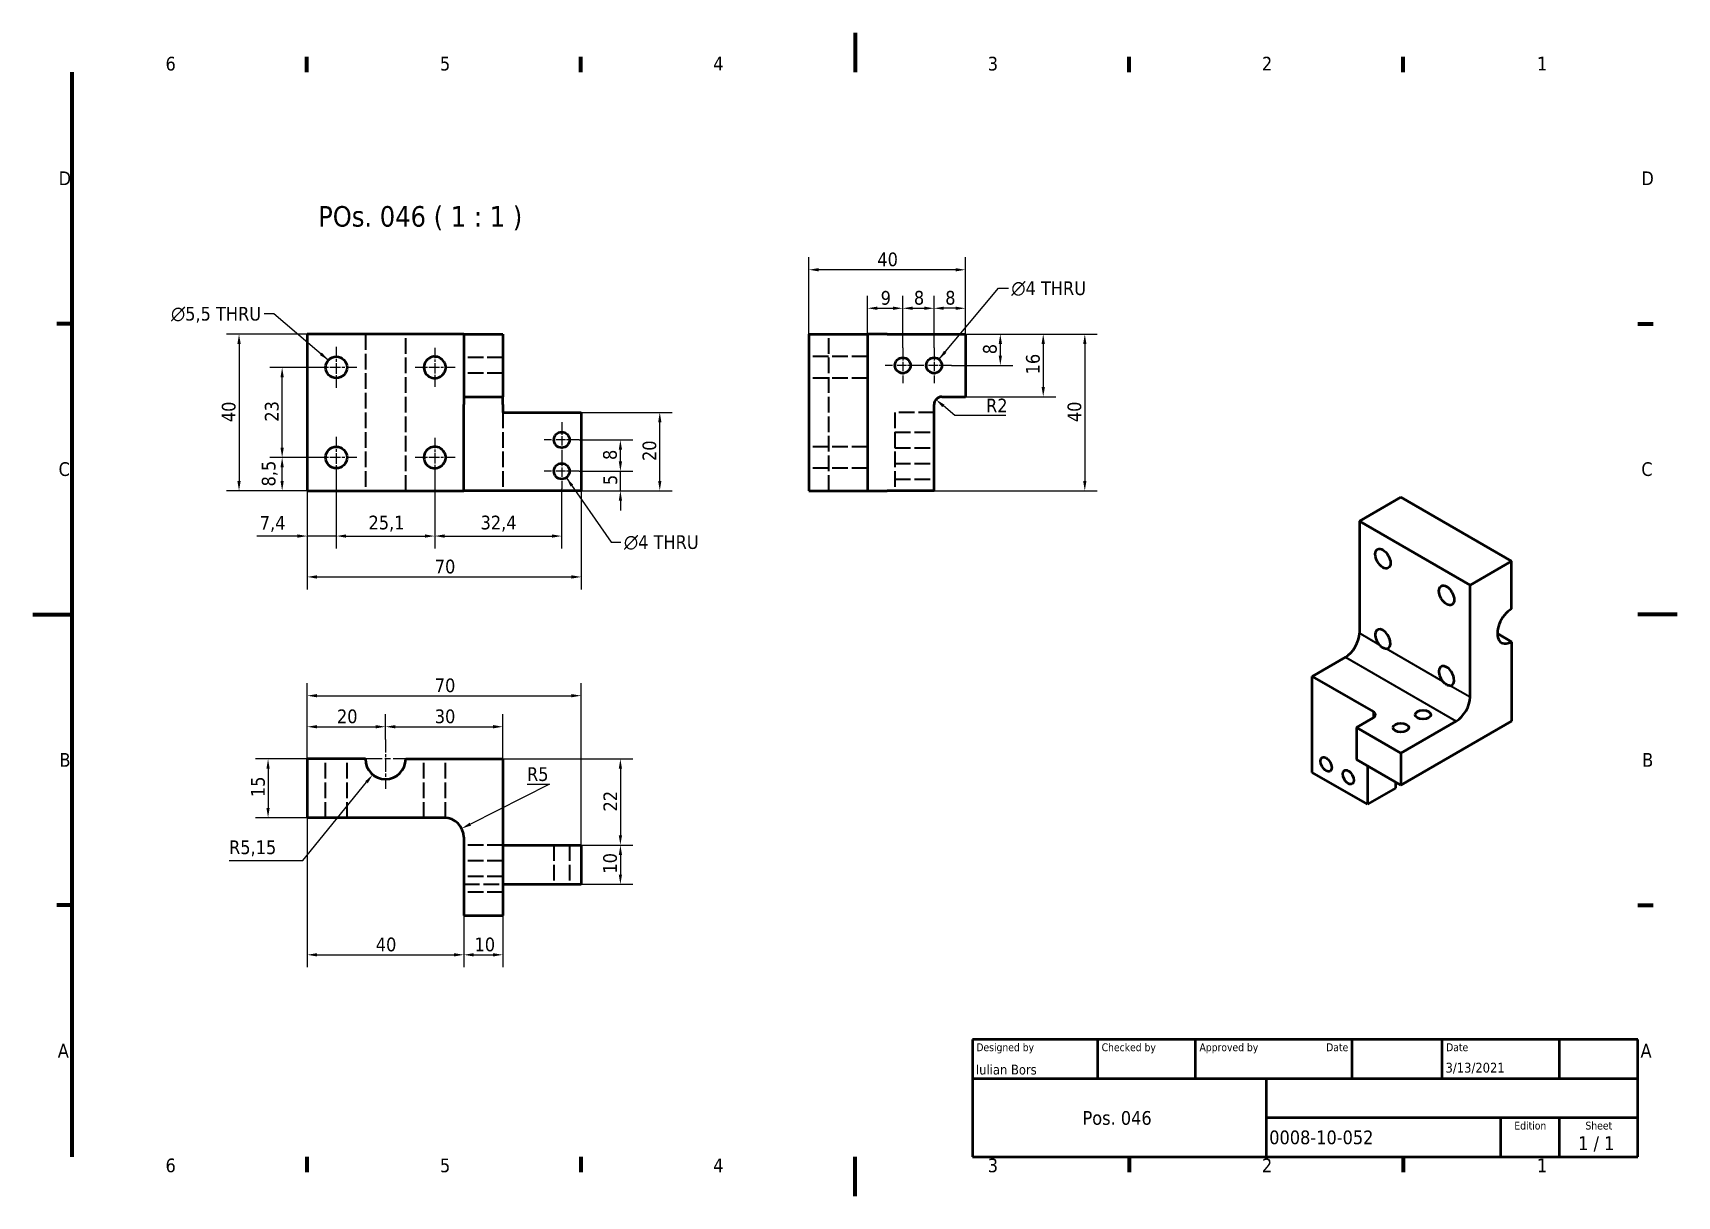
# Model space of a CAD drawing. Header units: millimetres. Extents: x 0 to 420, y 0 to 297.
import ezdxf
from ezdxf.enums import TextEntityAlignment as Align

# ---------------------------------------------------------------- set-up
doc = ezdxf.new("R2010")
doc.units = ezdxf.units.MM
doc.linetypes.add('CHAIN', pattern=[0.3543, 0.2362, -0.0295, 0.0591, -0.0295])
doc.linetypes.add('DASHED', pattern=[0.2068, 0.1655, -0.0413])
for name, color, linetype, lineweight in [('Border (ISO)', 7, 'Continuous', 70), ('Center Mark (ISO)', 7, 'Continuous', 25), ('Dimension (ISO)', 7, 'Continuous', 25), ('Hidden (ISO)', 7, 'DASHED', 35), ('Symbol (ISO)', 7, 'Continuous', 25), ('Title (ISO)', 7, 'Continuous', 50), ('Visible (ISO)', 7, 'Continuous', 50), ('Visible Narrow (ISO)', 7, 'Continuous', 35)]:
    doc.layers.add(name, color=color, linetype=linetype, lineweight=lineweight)
doc.styles.add('Note Text (ISO)', font='tahoma.ttf')
doc.styles.add('Text Style39', font='tahoma.ttf')
doc.styles.add('Text Style41', font='tahoma.ttf')
doc.styles.add('Text Style45', font='tahoma.ttf')
doc.dimstyles.new('Default - Method 1b (ISO)', dxfattribs={"dimtxt": 3.5, "dimasz": 2.5, "dimexe": 3.175, "dimexo": 0, "dimgap": 0.762, "dimtad": 1, "dimtoh": 1, "dimrnd": 1e-08, "dimtxsty": 'Note Text (ISO)', "dimcen": 0.09, "dimdle": 10, "dimclrd": 256, "dimclre": 256, "dimclrt": 256, "dimazin": 2, "dimtfac": 1, "dimtmove": 0, "dimatfit": 3, "dimfxl": 0, "dimtolj": 1, "dimlwd": -1, "dimlwe": -1, "dimarcsym": 0})
doc.dimstyles.new('Default - Method 1b (ISO)$7', dxfattribs={"dimtxt": 3.5, "dimasz": 2.5, "dimexe": 3.175, "dimexo": 0, "dimgap": 0.762, "dimtad": 1, "dimtoh": 1, "dimrnd": 1e-08, "dimtxsty": 'Note Text (ISO)', "dimcen": 0.09, "dimdle": 10, "dimclrd": 256, "dimclre": 256, "dimclrt": 256, "dimazin": 2, "dimtfac": 1, "dimtmove": 0, "dimatfit": 3, "dimfxl": 0, "dimtolj": 1, "dimlwd": -1, "dimlwe": -1, "dimarcsym": 0})

# ---------------------------------------------------------------- blocks, each defined once
blk = doc.blocks.new('Borders Default Border')
at = {"layer": 'Border (ISO)'}
for p, q in [((70, 287), (70, 290.9)), ((140, 287), (140, 290.9)), ((280, 287), (280, 290.9)), ((350, 287), (350, 290.9)), ((10, 222.75), (6.1, 222.75)), ((410, 222.75), (413.9, 222.75)), ((10, 74.25), (6.1, 74.25)), ((410, 74.25), (413.9, 74.25)), ((70, 10), (70, 6.1)), ((140, 10), (140, 6.1)), ((280, 10), (280, 6.1)), ((350, 10), (350, 6.1))]:
    blk.add_line(p, q, dxfattribs=at)
at = {"layer": 'Border (ISO)', "flags": 128}
for points in [[(210, 297), (210, 287)], [(10, 10), (10, 287)], [(0, 148.5), (10, 148.5)], [(420, 148.5), (410, 148.5)], [(210, 0), (210, 10)]]:
    blk.add_lwpolyline(points, dxfattribs=at)
at = {"layer": 'Border (ISO)', "char_height": 3.5, "attachment_point": 7, "style": 'Note Text (ISO)'}
for s, insert in [('6', (33.88, 287.33)), ('5', (103.98, 287.33)), ('4', (173.78, 287.4)), ('3', (243.91, 287.33)), ('2', (313.94, 287.4)), ('1', (384.21, 287.4)), ('D', (6.57, 258.13)), ('D', (410.87, 258.13)), ('C', (6.56, 183.81)), ('C', (410.86, 183.81)), ('B', (6.78, 109.63)), ('B', (411.08, 109.63)), ('A', (6.36, 35.38)), ('A', (410.66, 35.38)), ('6', (33.88, 6.03)), ('5', (103.98, 6.03)), ('4', (173.78, 6.1)), ('3', (243.91, 6.03)), ('2', (313.94, 6.1)), ('1', (384.21, 6.1))]:
    blk.add_mtext(s, dxfattribs=dict(at, insert=insert))
blk = doc.blocks.new('*D5')
at = {"layer": 'Defpoints', "color": 0}
for p in [(63.67, 188.59), (72.25, 188.59), (70.07, 180.09)]:
    blk.add_point(p, dxfattribs=at)
at = {"layer": 'Dimension (ISO)'}
for p, q in [((72.25, 188.59), (60.49, 188.59)), ((63.67, 182.59), (63.67, 186.09)), ((70.07, 180.09), (60.49, 180.09))]:
    blk.add_line(p, q, dxfattribs=at)
for points in [[(63.25, 186.09), (64.08, 186.09), (63.67, 188.59)], [(63.25, 182.59), (64.08, 182.59), (63.67, 180.09)]]:
    blk.add_solid(points, dxfattribs=at)
at = {"layer": 'Dimension (ISO)', "insert": (58.46, 181.2), "char_height": 3.5, "attachment_point": 1, "rotation": 90, "style": 'Note Text (ISO)'}
blk.add_mtext('\\A1;8,5', dxfattribs=at)
blk = doc.blocks.new('*D6')
at = {"layer": 'Defpoints', "color": 0}
for p in [(63.67, 211.59), (72.25, 211.59), (72.25, 188.59)]:
    blk.add_point(p, dxfattribs=at)
at = {"layer": 'Dimension (ISO)'}
for p, q in [((72.25, 211.59), (60.49, 211.59)), ((63.67, 191.09), (63.67, 209.09)), ((72.25, 188.59), (60.49, 188.59))]:
    blk.add_line(p, q, dxfattribs=at)
for points in [[(63.25, 209.09), (64.08, 209.09), (63.67, 211.59)], [(63.25, 191.09), (64.08, 191.09), (63.67, 188.59)]]:
    blk.add_solid(points, dxfattribs=at)
at = {"layer": 'Dimension (ISO)', "insert": (59.26, 197.73), "char_height": 3.5, "attachment_point": 1, "rotation": 90, "style": 'Note Text (ISO)'}
blk.add_mtext('\\A1;23', dxfattribs=at)
blk = doc.blocks.new('*D7')
at = {"layer": 'Defpoints', "color": 0}
for p in [(70.07, 220.09), (52.66, 180.09), (70.07, 180.09)]:
    blk.add_point(p, dxfattribs=at)
at = {"layer": 'Dimension (ISO)'}
for p, q in [((70.07, 220.09), (49.48, 220.09)), ((52.66, 217.59), (52.66, 182.59)), ((70.07, 180.09), (49.48, 180.09))]:
    blk.add_line(p, q, dxfattribs=at)
for points in [[(52.24, 217.59), (53.08, 217.59), (52.66, 220.09)], [(52.24, 182.59), (53.08, 182.59), (52.66, 180.09)]]:
    blk.add_solid(points, dxfattribs=at)
at = {"layer": 'Dimension (ISO)', "insert": (48.25, 197.61), "char_height": 3.5, "attachment_point": 1, "rotation": 90, "style": 'Note Text (ISO)'}
blk.add_mtext('\\A1;40', dxfattribs=at)
blk = doc.blocks.new('*D8')
at = {"layer": 'Defpoints', "color": 0}
for p in [(77.5, 183.34), (70.07, 180.09), (77.5, 168.53)]:
    blk.add_point(p, dxfattribs=at)
at = {"layer": 'Dimension (ISO)'}
for p, q in [((77.5, 183.34), (77.5, 165.35)), ((70.07, 180.09), (70.07, 165.35)), ((67.57, 168.53), (57.19, 168.53)), ((77.5, 168.53), (70.07, 168.53)), ((80, 168.53), (82.5, 168.53))]:
    blk.add_line(p, q, dxfattribs=at)
for points in [[(67.57, 168.95), (67.57, 168.11), (70.07, 168.53)], [(80, 168.95), (80, 168.11), (77.5, 168.53)]]:
    blk.add_solid(points, dxfattribs=at)
at = {"layer": 'Dimension (ISO)', "insert": (57.95, 173.66), "char_height": 3.5, "attachment_point": 1, "style": 'Note Text (ISO)'}
blk.add_mtext('\\A1;7,4', dxfattribs=at)
blk = doc.blocks.new('*D9')
at = {"layer": 'Defpoints', "color": 0}
for p in [(77.5, 183.34), (102.65, 183.59), (102.65, 168.53)]:
    blk.add_point(p, dxfattribs=at)
at = {"layer": 'Dimension (ISO)'}
for p, q in [((77.5, 183.34), (77.5, 165.35)), ((102.65, 183.59), (102.65, 165.35)), ((80, 168.53), (100.15, 168.53))]:
    blk.add_line(p, q, dxfattribs=at)
for points in [[(80, 168.95), (80, 168.11), (77.5, 168.53)], [(100.15, 168.95), (100.15, 168.11), (102.65, 168.53)]]:
    blk.add_solid(points, dxfattribs=at)
at = {"layer": 'Dimension (ISO)', "insert": (85.73, 173.73), "char_height": 3.5, "attachment_point": 1, "style": 'Note Text (ISO)'}
blk.add_mtext('\\A1;25,1', dxfattribs=at)
blk = doc.blocks.new('*D10')
at = {"layer": 'Defpoints', "color": 0}
for p in [(102.65, 183.59), (135.07, 180.59), (135.07, 168.53)]:
    blk.add_point(p, dxfattribs=at)
at = {"layer": 'Dimension (ISO)'}
for p, q in [((102.65, 183.59), (102.65, 165.35)), ((135.07, 180.59), (135.07, 165.35)), ((105.15, 168.53), (132.57, 168.53))]:
    blk.add_line(p, q, dxfattribs=at)
for points in [[(105.15, 168.95), (105.15, 168.11), (102.65, 168.53)], [(132.57, 168.95), (132.57, 168.11), (135.07, 168.53)]]:
    blk.add_solid(points, dxfattribs=at)
at = {"layer": 'Dimension (ISO)', "insert": (114.36, 173.73), "char_height": 3.5, "attachment_point": 1, "style": 'Note Text (ISO)'}
blk.add_mtext('\\A1;32,4', dxfattribs=at)
blk = doc.blocks.new('*D11')
at = {"layer": 'Defpoints', "color": 0}
for p in [(70.07, 180.09), (140.07, 180.09), (140.07, 158.09)]:
    blk.add_point(p, dxfattribs=at)
at = {"layer": 'Dimension (ISO)'}
for p, q in [((70.07, 180.09), (70.07, 154.92)), ((140.07, 180.09), (140.07, 154.92)), ((72.57, 158.09), (137.57, 158.09))]:
    blk.add_line(p, q, dxfattribs=at)
for points in [[(72.57, 158.51), (72.57, 157.67), (70.07, 158.09)], [(137.57, 158.51), (137.57, 157.67), (140.07, 158.09)]]:
    blk.add_solid(points, dxfattribs=at)
at = {"layer": 'Dimension (ISO)', "insert": (102.66, 162.5), "char_height": 3.5, "attachment_point": 1, "style": 'Note Text (ISO)'}
blk.add_mtext('\\A1;70', dxfattribs=at)
blk = doc.blocks.new('*D12')
at = {"layer": 'Defpoints', "color": 0}
for p in [(139.57, 185.09), (150.07, 185.09), (140.07, 180.09)]:
    blk.add_point(p, dxfattribs=at)
at = {"layer": 'Dimension (ISO)'}
for p, q in [((150.07, 187.59), (150.07, 190.09)), ((139.57, 185.09), (153.25, 185.09)), ((150.07, 180.09), (150.07, 185.09)), ((140.07, 180.09), (153.25, 180.09)), ((150.07, 177.59), (150.07, 175.09))]:
    blk.add_line(p, q, dxfattribs=at)
for points in [[(149.66, 187.59), (150.49, 187.59), (150.07, 185.09)], [(149.66, 177.59), (150.49, 177.59), (150.07, 180.09)]]:
    blk.add_solid(points, dxfattribs=at)
at = {"layer": 'Dimension (ISO)', "insert": (145.74, 181.55), "char_height": 3.5, "attachment_point": 1, "rotation": 90, "style": 'Note Text (ISO)'}
blk.add_mtext('\\A1;5', dxfattribs=at)
blk = doc.blocks.new('*D13')
at = {"layer": 'Defpoints', "color": 0}
for p in [(139.57, 193.09), (150.07, 193.09), (139.57, 185.09)]:
    blk.add_point(p, dxfattribs=at)
at = {"layer": 'Dimension (ISO)'}
for p, q in [((139.57, 193.09), (153.25, 193.09)), ((150.07, 187.59), (150.07, 190.59)), ((139.57, 185.09), (153.25, 185.09))]:
    blk.add_line(p, q, dxfattribs=at)
for points in [[(149.66, 190.59), (150.49, 190.59), (150.07, 193.09)], [(149.66, 187.59), (150.49, 187.59), (150.07, 185.09)]]:
    blk.add_solid(points, dxfattribs=at)
at = {"layer": 'Dimension (ISO)', "insert": (145.65, 187.95), "char_height": 3.5, "attachment_point": 1, "rotation": 90, "style": 'Note Text (ISO)'}
blk.add_mtext('\\A1;8', dxfattribs=at)
blk = doc.blocks.new('*D14')
at = {"layer": 'Defpoints', "color": 0}
for p in [(230.19, 226.69), (238.19, 220.09), (230.19, 216.59)]:
    blk.add_point(p, dxfattribs=at)
at = {"layer": 'Dimension (ISO)'}
for p, q in [((230.19, 216.59), (230.19, 229.87)), ((238.19, 220.09), (238.19, 229.87)), ((235.69, 226.69), (232.69, 226.69))]:
    blk.add_line(p, q, dxfattribs=at)
for points in [[(232.69, 227.11), (232.69, 226.28), (230.19, 226.69)], [(235.69, 227.11), (235.69, 226.28), (238.19, 226.69)]]:
    blk.add_solid(points, dxfattribs=at)
at = {"layer": 'Dimension (ISO)', "insert": (233.05, 231.12), "char_height": 3.5, "attachment_point": 1, "style": 'Note Text (ISO)'}
blk.add_mtext('\\A1;8', dxfattribs=at)
blk = doc.blocks.new('*D15')
at = {"layer": 'Defpoints', "color": 0}
for p in [(230.19, 226.69), (222.19, 216.59), (230.19, 216.59)]:
    blk.add_point(p, dxfattribs=at)
at = {"layer": 'Dimension (ISO)'}
for p, q in [((222.19, 216.59), (222.19, 229.87)), ((230.19, 216.59), (230.19, 229.87)), ((224.69, 226.69), (227.69, 226.69))]:
    blk.add_line(p, q, dxfattribs=at)
for points in [[(224.69, 227.11), (224.69, 226.28), (222.19, 226.69)], [(227.69, 227.11), (227.69, 226.28), (230.19, 226.69)]]:
    blk.add_solid(points, dxfattribs=at)
at = {"layer": 'Dimension (ISO)', "insert": (225.05, 231.12), "char_height": 3.5, "attachment_point": 1, "style": 'Note Text (ISO)'}
blk.add_mtext('\\A1;8', dxfattribs=at)
blk = doc.blocks.new('*D16')
at = {"layer": 'Defpoints', "color": 0}
for p in [(222.19, 226.69), (213.19, 220.09), (222.19, 216.59)]:
    blk.add_point(p, dxfattribs=at)
at = {"layer": 'Dimension (ISO)'}
for p, q in [((213.19, 220.09), (213.19, 229.87)), ((222.19, 216.59), (222.19, 229.87)), ((215.69, 226.69), (219.69, 226.69))]:
    blk.add_line(p, q, dxfattribs=at)
for points in [[(215.69, 227.11), (215.69, 226.28), (213.19, 226.69)], [(219.69, 227.11), (219.69, 226.28), (222.19, 226.69)]]:
    blk.add_solid(points, dxfattribs=at)
at = {"layer": 'Dimension (ISO)', "insert": (216.56, 231.1), "char_height": 3.5, "attachment_point": 1, "style": 'Note Text (ISO)'}
blk.add_mtext('\\A1;9', dxfattribs=at)
blk = doc.blocks.new('*D17')
at = {"layer": 'Defpoints', "color": 0}
for p in [(198.19, 236.52), (198.19, 220.09), (238.19, 220.09)]:
    blk.add_point(p, dxfattribs=at)
at = {"layer": 'Dimension (ISO)'}
for p, q in [((198.19, 220.09), (198.19, 239.7)), ((238.19, 220.09), (238.19, 239.7)), ((235.69, 236.52), (200.69, 236.52))]:
    blk.add_line(p, q, dxfattribs=at)
for points in [[(200.69, 236.94), (200.69, 236.11), (198.19, 236.52)], [(235.69, 236.94), (235.69, 236.11), (238.19, 236.52)]]:
    blk.add_solid(points, dxfattribs=at)
at = {"layer": 'Dimension (ISO)', "insert": (215.71, 240.93), "char_height": 3.5, "attachment_point": 1, "style": 'Note Text (ISO)'}
blk.add_mtext('\\A1;40', dxfattribs=at)
blk = doc.blocks.new('*D18')
at = {"layer": 'Defpoints', "color": 0}
for p in [(238.19, 220.09), (234.69, 212.09), (247.12, 212.09)]:
    blk.add_point(p, dxfattribs=at)
at = {"layer": 'Dimension (ISO)'}
for p, q in [((238.19, 220.09), (250.3, 220.09)), ((247.12, 217.59), (247.12, 214.59)), ((234.69, 212.09), (250.3, 212.09))]:
    blk.add_line(p, q, dxfattribs=at)
for points in [[(246.71, 217.59), (247.54, 217.59), (247.12, 220.09)], [(246.71, 214.59), (247.54, 214.59), (247.12, 212.09)]]:
    blk.add_solid(points, dxfattribs=at)
at = {"layer": 'Dimension (ISO)', "insert": (242.7, 214.95), "char_height": 3.5, "attachment_point": 1, "rotation": 90, "style": 'Note Text (ISO)'}
blk.add_mtext('\\A1;8', dxfattribs=at)
blk = doc.blocks.new('*D19')
at = {"layer": 'Defpoints', "color": 0}
for p in [(238.19, 220.09), (238.19, 204.09), (258.08, 204.09)]:
    blk.add_point(p, dxfattribs=at)
at = {"layer": 'Dimension (ISO)'}
for p, q in [((238.19, 220.09), (261.26, 220.09)), ((258.08, 217.59), (258.08, 206.59)), ((238.19, 204.09), (261.26, 204.09))]:
    blk.add_line(p, q, dxfattribs=at)
for points in [[(257.66, 217.59), (258.5, 217.59), (258.08, 220.09)], [(257.66, 206.59), (258.5, 206.59), (258.08, 204.09)]]:
    blk.add_solid(points, dxfattribs=at)
at = {"layer": 'Dimension (ISO)', "insert": (253.68, 209.81), "char_height": 3.5, "attachment_point": 1, "rotation": 90, "style": 'Note Text (ISO)'}
blk.add_mtext('\\A1;16', dxfattribs=at)
blk = doc.blocks.new('*D20')
at = {"layer": 'Defpoints', "color": 0}
for p in [(238.19, 220.09), (230.19, 180.09), (268.7, 180.09)]:
    blk.add_point(p, dxfattribs=at)
at = {"layer": 'Dimension (ISO)'}
for p, q in [((238.19, 220.09), (271.87, 220.09)), ((268.7, 217.59), (268.7, 182.59)), ((230.19, 180.09), (271.87, 180.09))]:
    blk.add_line(p, q, dxfattribs=at)
for points in [[(268.28, 217.59), (269.12, 217.59), (268.7, 220.09)], [(268.28, 182.59), (269.12, 182.59), (268.7, 180.09)]]:
    blk.add_solid(points, dxfattribs=at)
at = {"layer": 'Dimension (ISO)', "insert": (264.29, 197.61), "char_height": 3.5, "attachment_point": 1, "rotation": 90, "style": 'Note Text (ISO)'}
blk.add_mtext('\\A1;40', dxfattribs=at)
blk = doc.blocks.new('*D21')
at = {"layer": 'Defpoints', "color": 0}
for p in [(230.67, 203.39), (232.19, 202.09)]:
    blk.add_point(p, dxfattribs=at)
at = {"layer": 'Dimension (ISO)'}
for p, q in [((235.52, 199.27), (232.57, 201.77)), ((248.51, 199.27), (235.52, 199.27))]:
    blk.add_line(p, q, dxfattribs=at)
blk.add_solid([(232.84, 202.09), (232.3, 201.45), (230.67, 203.39)], dxfattribs=at)
at = {"layer": 'Dimension (ISO)', "insert": (243.47, 203.61), "char_height": 3.5, "attachment_point": 1, "style": 'Note Text (ISO)'}
blk.add_mtext('\\A1;R2', dxfattribs=at)
blk = doc.blocks.new('*D22')
at = {"layer": 'Defpoints', "color": 0}
for p in [(140.07, 200.09), (160.13, 200.09), (140.07, 180.09)]:
    blk.add_point(p, dxfattribs=at)
at = {"layer": 'Dimension (ISO)'}
for p, q in [((140.07, 200.09), (163.31, 200.09)), ((160.13, 182.59), (160.13, 197.59)), ((140.07, 180.09), (163.31, 180.09))]:
    blk.add_line(p, q, dxfattribs=at)
for points in [[(159.72, 197.59), (160.55, 197.59), (160.13, 200.09)], [(159.72, 182.59), (160.55, 182.59), (160.13, 180.09)]]:
    blk.add_solid(points, dxfattribs=at)
at = {"layer": 'Dimension (ISO)', "insert": (155.72, 187.69), "char_height": 3.5, "attachment_point": 1, "rotation": 90, "style": 'Note Text (ISO)'}
blk.add_mtext('\\A1;20', dxfattribs=at)
blk = doc.blocks.new('*D23')
at = {"layer": 'Defpoints', "color": 0}
for p in [(90.07, 119.84), (90.07, 116.61), (70.07, 111.61)]:
    blk.add_point(p, dxfattribs=at)
at = {"layer": 'Dimension (ISO)'}
for p, q in [((70.07, 111.61), (70.07, 123.02)), ((90.07, 116.61), (90.07, 123.02)), ((72.57, 119.84), (87.57, 119.84))]:
    blk.add_line(p, q, dxfattribs=at)
for points in [[(72.57, 120.26), (72.57, 119.42), (70.07, 119.84)], [(87.57, 120.26), (87.57, 119.42), (90.07, 119.84)]]:
    blk.add_solid(points, dxfattribs=at)
at = {"layer": 'Dimension (ISO)', "insert": (77.67, 124.25), "char_height": 3.5, "attachment_point": 1, "style": 'Note Text (ISO)'}
blk.add_mtext('\\A1;20', dxfattribs=at)
blk = doc.blocks.new('*D24')
at = {"layer": 'Defpoints', "color": 0}
for p in [(120.07, 119.84), (90.07, 116.61), (120.07, 111.61)]:
    blk.add_point(p, dxfattribs=at)
at = {"layer": 'Dimension (ISO)'}
for p, q in [((90.07, 116.61), (90.07, 123.02)), ((120.07, 111.61), (120.07, 123.02)), ((92.57, 119.84), (117.57, 119.84))]:
    blk.add_line(p, q, dxfattribs=at)
for points in [[(92.57, 120.26), (92.57, 119.42), (90.07, 119.84)], [(117.57, 120.26), (117.57, 119.42), (120.07, 119.84)]]:
    blk.add_solid(points, dxfattribs=at)
at = {"layer": 'Dimension (ISO)', "insert": (102.66, 124.25), "char_height": 3.5, "attachment_point": 1, "style": 'Note Text (ISO)'}
blk.add_mtext('\\A1;30', dxfattribs=at)
blk = doc.blocks.new('*D25')
at = {"layer": 'Defpoints', "color": 0}
for p in [(140.07, 127.77), (70.07, 111.61), (140.07, 89.61)]:
    blk.add_point(p, dxfattribs=at)
at = {"layer": 'Dimension (ISO)'}
for p, q in [((70.07, 111.61), (70.07, 130.94)), ((140.07, 89.61), (140.07, 130.94)), ((72.57, 127.77), (137.57, 127.77))]:
    blk.add_line(p, q, dxfattribs=at)
for points in [[(72.57, 128.18), (72.57, 127.35), (70.07, 127.77)], [(137.57, 128.18), (137.57, 127.35), (140.07, 127.77)]]:
    blk.add_solid(points, dxfattribs=at)
at = {"layer": 'Dimension (ISO)', "insert": (102.66, 132.17), "char_height": 3.5, "attachment_point": 1, "style": 'Note Text (ISO)'}
blk.add_mtext('\\A1;70', dxfattribs=at)
blk = doc.blocks.new('*D26')
at = {"layer": 'Defpoints', "color": 0}
for p in [(90.07, 111.61), (86.82, 107.62)]:
    blk.add_point(p, dxfattribs=at)
at = {"layer": 'Dimension (ISO)'}
for p, q in [((68.92, 85.68), (85.24, 105.68)), ((50.11, 85.68), (68.92, 85.68))]:
    blk.add_line(p, q, dxfattribs=at)
blk.add_solid([(84.92, 105.94), (85.56, 105.42), (86.82, 107.62)], dxfattribs=at)
at = {"layer": 'Dimension (ISO)', "insert": (50.11, 90.82), "char_height": 3.5, "attachment_point": 1, "style": 'Note Text (ISO)'}
blk.add_mtext('\\A1;R5,15', dxfattribs=at)
blk = doc.blocks.new('*D27')
at = {"layer": 'Defpoints', "color": 0}
for p in [(70.07, 96.61), (110.07, 71.61), (110.07, 61.61)]:
    blk.add_point(p, dxfattribs=at)
at = {"layer": 'Dimension (ISO)'}
for p, q in [((70.07, 96.61), (70.07, 58.43)), ((110.07, 71.61), (110.07, 58.43)), ((72.57, 61.61), (107.57, 61.61))]:
    blk.add_line(p, q, dxfattribs=at)
for points in [[(72.57, 62.02), (72.57, 61.19), (70.07, 61.61)], [(107.57, 62.02), (107.57, 61.19), (110.07, 61.61)]]:
    blk.add_solid(points, dxfattribs=at)
at = {"layer": 'Dimension (ISO)', "insert": (87.59, 66.01), "char_height": 3.5, "attachment_point": 1, "style": 'Note Text (ISO)'}
blk.add_mtext('\\A1;40', dxfattribs=at)
blk = doc.blocks.new('*D28')
at = {"layer": 'Defpoints', "color": 0}
for p in [(110.07, 71.61), (120.07, 71.61), (120.07, 61.61)]:
    blk.add_point(p, dxfattribs=at)
at = {"layer": 'Dimension (ISO)'}
for p, q in [((110.07, 71.61), (110.07, 58.43)), ((120.07, 71.61), (120.07, 58.43)), ((112.57, 61.61), (117.57, 61.61))]:
    blk.add_line(p, q, dxfattribs=at)
for points in [[(112.57, 62.02), (112.57, 61.19), (110.07, 61.61)], [(117.57, 62.02), (117.57, 61.19), (120.07, 61.61)]]:
    blk.add_solid(points, dxfattribs=at)
at = {"layer": 'Dimension (ISO)', "insert": (112.81, 66.01), "char_height": 3.5, "attachment_point": 1, "style": 'Note Text (ISO)'}
blk.add_mtext('\\A1;10', dxfattribs=at)
blk = doc.blocks.new('*D29')
at = {"layer": 'Defpoints', "color": 0}
for p in [(109.54, 93.86), (105.07, 91.61)]:
    blk.add_point(p, dxfattribs=at)
at = {"layer": 'Dimension (ISO)'}
for p, q in [((131.99, 105.17), (111.77, 94.98)), ((126.22, 105.17), (131.99, 105.17))]:
    blk.add_line(p, q, dxfattribs=at)
blk.add_solid([(111.58, 95.35), (111.96, 94.61), (109.54, 93.86)], dxfattribs=at)
at = {"layer": 'Dimension (ISO)', "insert": (126.22, 109.5), "char_height": 3.5, "attachment_point": 1, "style": 'Note Text (ISO)'}
blk.add_mtext('\\A1;R5', dxfattribs=at)
blk = doc.blocks.new('*D30')
at = {"layer": 'Defpoints', "color": 0}
for p in [(140.07, 89.61), (140.07, 79.61), (150.07, 79.61)]:
    blk.add_point(p, dxfattribs=at)
at = {"layer": 'Dimension (ISO)'}
for p, q in [((140.07, 89.61), (153.25, 89.61)), ((150.07, 87.11), (150.07, 82.11)), ((140.07, 79.61), (153.25, 79.61))]:
    blk.add_line(p, q, dxfattribs=at)
for points in [[(149.66, 87.11), (150.49, 87.11), (150.07, 89.61)], [(149.66, 82.11), (150.49, 82.11), (150.07, 79.61)]]:
    blk.add_solid(points, dxfattribs=at)
at = {"layer": 'Dimension (ISO)', "insert": (145.67, 82.34), "char_height": 3.5, "attachment_point": 1, "rotation": 90, "style": 'Note Text (ISO)'}
blk.add_mtext('\\A1;10', dxfattribs=at)
blk = doc.blocks.new('*D31')
at = {"layer": 'Defpoints', "color": 0}
for p in [(120.07, 111.61), (140.07, 89.61), (150.07, 89.61)]:
    blk.add_point(p, dxfattribs=at)
at = {"layer": 'Dimension (ISO)'}
for p, q in [((120.07, 111.61), (153.25, 111.61)), ((150.07, 109.11), (150.07, 92.11)), ((140.07, 89.61), (153.25, 89.61))]:
    blk.add_line(p, q, dxfattribs=at)
for points in [[(149.66, 109.11), (150.49, 109.11), (150.07, 111.61)], [(149.66, 92.11), (150.49, 92.11), (150.07, 89.61)]]:
    blk.add_solid(points, dxfattribs=at)
at = {"layer": 'Dimension (ISO)', "insert": (145.74, 98.21), "char_height": 3.5, "attachment_point": 1, "rotation": 90, "style": 'Note Text (ISO)'}
blk.add_mtext('\\A1;22', dxfattribs=at)
blk = doc.blocks.new('*D32')
at = {"layer": 'Defpoints', "color": 0}
for p in [(70.07, 111.61), (60.07, 96.61), (70.07, 96.61)]:
    blk.add_point(p, dxfattribs=at)
at = {"layer": 'Dimension (ISO)'}
for p, q in [((70.07, 111.61), (56.9, 111.61)), ((60.07, 109.11), (60.07, 99.11)), ((70.07, 96.61), (56.9, 96.61))]:
    blk.add_line(p, q, dxfattribs=at)
for points in [[(59.66, 109.11), (60.49, 109.11), (60.07, 111.61)], [(59.66, 99.11), (60.49, 99.11), (60.07, 96.61)]]:
    blk.add_solid(points, dxfattribs=at)
at = {"layer": 'Dimension (ISO)', "insert": (55.73, 101.87), "char_height": 3.5, "attachment_point": 1, "rotation": 90, "style": 'Note Text (ISO)'}
blk.add_mtext('\\A1;15', dxfattribs=at)
blk = doc.blocks.new('Title Blocks I.A.B')
at = {"layer": 'Title (ISO)'}
for p, q in [((270.07, 130), (100.07, 130)), ((100.07, 130), (100.07, 100)), ((132.07, 120), (132.07, 130)), ((157.07, 120), (157.07, 130)), ((197.07, 120), (197.07, 130)), ((220.07, 120), (220.07, 130)), ((250.07, 120), (250.07, 130)), ((270.07, 100), (270.07, 130)), ((100.07, 120), (270.07, 120)), ((175.07, 120), (175.07, 100)), ((270.07, 110), (175.07, 110)), ((235.07, 100), (235.07, 110)), ((250.07, 100), (250.07, 110)), ((100.07, 100), (270.07, 100))]:
    blk.add_line(p, q, dxfattribs=at)
at = {"layer": 'Title (ISO)', "style": 'Text Style41'}
for s, p in [('Designed by', (101.07, 129)), ('Checked by', (133.07, 129)), ('Approved by', (158.07, 129)), ('Date', (221.07, 129))]:
    blk.add_text(s, height=2, dxfattribs=at).set_placement(p, align=Align.TOP_LEFT)
blk.add_text('Date', height=2, dxfattribs=at).set_placement((196.07, 129), align=Align.TOP_RIGHT)
for s, p in [('Edition', (242.57, 109)), ('Sheet', (260.07, 109))]:
    blk.add_text(s, height=2, dxfattribs=at).set_placement(p, align=Align.TOP_CENTER)
at = {"layer": 'Title (ISO)', "style": 'Note Text (ISO)'}
blk.add_text('1 / 1 ', height=3.5, dxfattribs=at).set_placement((260.07, 103.5), align=Align.MIDDLE_CENTER)
at = {"layer": 'Title (ISO)'}
for tag, p, height, style in [('AUTHOR_001', (100.92, 121.05), 2.5, 'Text Style39'), ('CREATION_DATE_001', (220.91, 121.54), 2.5, 'Text Style39'), ('COMPANY_001', (128.18, 108.21), 3.5, 'Note Text (ISO)'), ('PART_NUMBER_001', (175.88, 103.25), 3.5, 'Note Text (ISO)')]:
    blk.add_attdef(tag, p, '', height=height, dxfattribs=dict(at, style=style))
at = {"layer": 'Title (ISO)', "style": 'Text Style39'}
for tag, p in [('CHECKED_BY', (133.07, 121)), ('ENG_APPROVED_BY', (158.07, 121))]:
    blk.add_attdef(tag, text='', height=2.5, dxfattribs=at).set_placement(p, align=Align.BOTTOM_LEFT)
blk.add_attdef('ENG_APPROVAL_DATE', text='', height=2.5, dxfattribs=at).set_placement((196.07, 121), align=Align.BOTTOM_RIGHT)
at = {"layer": 'Title (ISO)', "style": 'Note Text (ISO)'}
for tag, p in [('TITLE', (222.57, 115)), ('REVISION_NUMBER', (242.57, 103.5))]:
    blk.add_attdef(tag, text='', height=3.5, dxfattribs=at).set_placement(p, align=Align.MIDDLE_CENTER)

msp = doc.modelspace()

# ---------------------------------------------------------------- linework, layer by layer
at = {"layer": 'Center Mark (ISO)', "linetype": 'CHAIN', "ltscale": 11.667578}
for p, q in [((77.499, 216.842), (77.499, 206.342)), ((82.749, 211.592), (72.249, 211.592)), ((77.499, 193.842), (77.499, 183.342)), ((82.749, 188.592), (72.249, 188.592))]:
    msp.add_line(p, q, dxfattribs=at)
at = {"layer": 'Center Mark (ISO)', "linetype": 'CHAIN', "ltscale": 11.111974}
for p, q in [((102.649, 216.592), (102.649, 206.592)), ((102.649, 193.592), (102.649, 183.592))]:
    msp.add_line(p, q, dxfattribs=at)
at = {"layer": 'Center Mark (ISO)', "linetype": 'CHAIN', "ltscale": 10.000767}
for p, q in [((222.192, 216.592), (222.192, 207.592)), ((230.192, 216.592), (230.192, 207.592)), ((226.692, 212.092), (217.692, 212.092)), ((234.692, 212.092), (225.692, 212.092)), ((135.074, 197.592), (135.074, 188.592)), ((139.574, 193.092), (130.574, 193.092)), ((135.074, 189.592), (135.074, 180.592)), ((139.574, 185.092), (130.574, 185.092))]:
    msp.add_line(p, q, dxfattribs=at)
at = {"layer": 'Center Mark (ISO)', "linetype": 'CHAIN', "ltscale": 11.390033}
for p, q in [((107.899, 211.592), (97.649, 211.592)), ((107.899, 188.592), (97.649, 188.592))]:
    msp.add_line(p, q, dxfattribs=at)
at = {"layer": 'Center Mark (ISO)', "linetype": 'CHAIN', "ltscale": 14.056674}
msp.add_line((90.074, 116.607), (90.074, 103.957), dxfattribs=at)
at = {"layer": 'Center Mark (ISO)', "linetype": 'CHAIN', "ltscale": 23.990969}
msp.add_line((97.724, 111.607), (82.424, 111.607), dxfattribs=at)
at = {"layer": 'Hidden (ISO)', "ltscale": 24.17795}
for p, q in [((84.924, 220.092), (84.924, 180.092)), ((95.224, 180.092), (95.224, 220.092)), ((203.342, 180.092), (203.342, 220.092)), ((213.192, 214.342), (198.192, 214.342)), ((120.074, 214.092), (110.074, 214.092)), ((120.074, 210.092), (110.074, 210.092)), ((213.192, 208.842), (198.192, 208.842)), ((120.074, 200.092), (120.074, 180.092)), ((230.192, 200.092), (220.192, 200.092)), ((220.192, 200.092), (220.192, 180.092)), ((220.192, 195.092), (230.192, 195.092)), ((213.192, 191.342), (198.192, 191.342)), ((220.192, 191.092), (230.192, 191.092)), ((213.192, 185.842), (198.192, 185.842)), ((220.192, 187.092), (230.192, 187.092)), ((220.192, 183.092), (230.192, 183.092)), ((74.749, 96.607), (74.749, 111.607)), ((80.249, 96.607), (80.249, 111.607)), ((99.899, 96.607), (99.899, 111.607)), ((120.074, 89.607), (110.074, 89.607)), ((133.074, 89.607), (133.074, 79.607)), ((137.074, 89.607), (137.074, 79.607)), ((120.074, 85.607), (110.074, 85.607)), ((120.074, 81.607), (110.074, 81.607)), ((110.074, 79.607), (120.074, 79.607)), ((120.074, 77.607), (110.074, 77.607))]:
    msp.add_line(p, q, dxfattribs=at)
at = {"layer": 'Hidden (ISO)', "ltscale": 24.194994}
msp.add_line((105.399, 96.596), (105.399, 111.607), dxfattribs=at)
at = {"layer": 'Visible (ISO)'}
for p, q in [((105.074, 220.092), (70.074, 220.092)), ((70.074, 220.092), (70.074, 180.092)), ((110.074, 220.092), (105.074, 220.092)), ((110.074, 220.092), (110.074, 204.092)), ((110.074, 220.092), (120.074, 220.092)), ((120.074, 220.092), (120.074, 204.092)), ((198.192, 220.092), (213.192, 220.092)), ((198.192, 220.092), (198.192, 180.092)), ((218.192, 220.092), (213.192, 220.092)), ((213.192, 220.092), (213.192, 180.092)), ((218.192, 220.092), (238.192, 220.092)), ((238.192, 220.092), (238.192, 204.092)), ((110.074, 204.092), (110.074, 202.092)), ((110.074, 204.092), (120.074, 204.092)), ((110.074, 180.092), (110.074, 202.092)), ((120.074, 202.092), (120.074, 204.092)), ((120.074, 202.092), (120.074, 200.092)), ((230.192, 180.092), (230.192, 202.092)), ((232.192, 204.092), (238.192, 204.092)), ((120.074, 200.092), (140.074, 200.092)), ((140.074, 200.092), (140.074, 180.092)), ((70.074, 180.092), (105.074, 180.092)), ((105.074, 180.092), (110.074, 180.092)), ((140.074, 180.092), (110.074, 180.092)), ((198.192, 180.092), (213.192, 180.092)), ((213.192, 180.092), (218.192, 180.092)), ((230.192, 180.092), (218.192, 180.092)), ((349.437, 178.418), (338.83, 172.294)), ((377.721, 162.088), (349.437, 178.418)), ((338.83, 172.294), (338.83, 143.717)), ((367.114, 155.964), (338.83, 172.294)), ((377.721, 162.088), (367.114, 155.964)), ((377.721, 149.963), (377.721, 162.088)), ((367.114, 127.387), (367.114, 155.964)), ((374.079, 143.656), (377.721, 141.553)), ((377.721, 141.553), (377.721, 121.263)), ((326.809, 132.694), (335.294, 137.593)), ((326.809, 108.199), (326.809, 132.694)), ((326.809, 132.694), (342.366, 123.713)), ((342.366, 122.08), (338.123, 119.63)), ((338.123, 119.63), (338.123, 111.465)), ((349.437, 113.098), (338.123, 119.63)), ((363.579, 121.263), (349.437, 113.098)), ((377.721, 121.263), (349.437, 104.933)), ((84.924, 111.607), (70.074, 111.607)), ((70.074, 111.607), (70.074, 96.607)), ((95.224, 111.607), (120.074, 111.607)), ((120.074, 111.607), (120.074, 71.607)), ((349.437, 104.933), (338.123, 111.465)), ((340.951, 109.832), (340.951, 100.034)), ((349.437, 113.098), (349.437, 104.933)), ((340.951, 100.034), (326.809, 108.199)), ((348.022, 105.75), (348.022, 104.117)), ((348.022, 104.117), (340.951, 100.034)), ((105.074, 96.607), (70.074, 96.607)), ((110.074, 91.607), (110.074, 71.607)), ((120.074, 89.607), (140.074, 89.607)), ((140.074, 89.607), (140.074, 79.607)), ((120.074, 79.607), (140.074, 79.607)), ((110.074, 71.607), (120.074, 71.607))]:
    msp.add_line(p, q, dxfattribs=at)
for centre, radius in [((77.499, 211.592), 2.75), ((222.192, 212.092), 2), ((230.192, 212.092), 2), ((135.074, 193.092), 2), ((77.499, 188.592), 2.75), ((135.074, 185.092), 2)]:
    msp.add_circle(centre, radius, dxfattribs=at)
for centre, radius, start, end in [((102.649, 211.592), 2.75, 28.13753, 331.86247), ((232.192, 202.092), 2, 90, 180), ((102.649, 188.592), 2.75, 28.13753, 331.86247), ((90.074, 111.607), 5.15, 180, 0), ((105.074, 91.607), 5, 0, 90)]:
    msp.add_arc(centre, radius, start, end, dxfattribs=at)
for centre, major_axis in [((344.84, 162.762), (-1.375, 2.382)), ((361.104, 153.372), (-1.375, 2.382)), ((355.093, 122.896), (-2, 0)), ((349.437, 119.63), (-2, 0)), ((330.345, 110.24), (1, -1.732)), ((336.002, 106.974), (1, -1.732))]:
    msp.add_ellipse(centre, major_axis=major_axis, ratio=0.5773503, dxfattribs=at)
for centre, major_axis, start_param, end_param in [((377.721, 145.758), (-2.575, -4.46), 3.9269908, 7.0685835), ((335.294, 141.676), (-2.5, -4.33), 0.7853982, 2.3561945), ((344.84, 142.227), (-1.375, 2.382), 2.847287, 8.1482873), ((361.104, 132.837), (-1.375, 2.382), 2.847287, 8.1482873), ((363.579, 125.346), (2.5, 4.33), 3.9269908, 5.4977871), ((340.951, 122.896), (2, 0), 5.4977871, 7.0685835)]:
    msp.add_ellipse(centre, major_axis=major_axis, ratio=0.5773503, start_param=start_param, end_param=end_param, dxfattribs=at)
for points in [[(105.074, 212.888), (105.094, 212.851), (105.113, 212.813), (105.309, 212.401), (105.399, 211.986), (105.399, 211.592), (105.399, 211.198), (105.309, 210.782), (105.113, 210.37), (105.094, 210.332), (105.074, 210.295)], [(213.192, 212.888), (213.192, 212.851), (213.192, 212.813), (213.194, 212.401), (213.202, 211.986), (213.202, 211.592), (213.202, 211.198), (213.194, 210.782), (213.192, 210.37), (213.192, 210.332), (213.192, 210.295)], [(105.074, 189.888), (105.094, 189.851), (105.113, 189.813), (105.309, 189.401), (105.399, 188.986), (105.399, 188.592), (105.399, 188.198), (105.309, 187.782), (105.113, 187.37), (105.094, 187.332), (105.074, 187.295)], [(213.192, 189.888), (213.192, 189.851), (213.192, 189.813), (213.194, 189.401), (213.202, 188.986), (213.202, 188.592), (213.202, 188.198), (213.194, 187.782), (213.192, 187.37), (213.192, 187.332), (213.192, 187.295)], [(345.757, 139.717), (345.731, 139.716), (345.704, 139.716), (345.411, 139.723), (345.112, 139.816), (344.833, 139.977), (344.554, 140.138), (344.266, 140.384), (343.977, 140.713), (343.95, 140.744), (343.923, 140.776)], [(362.021, 130.328), (361.994, 130.326), (361.967, 130.326), (361.675, 130.333), (361.375, 130.426), (361.096, 130.587), (360.818, 130.748), (360.53, 130.994), (360.24, 131.324), (360.213, 131.355), (360.187, 131.386)]]:
    msp.add_open_spline(points, degree=3, knots=[3.81876808, 3.81876808, 3.81876808, 3.81876808, 3.83092284, 3.83092284, 3.94911908, 3.94911908, 3.94911908, 4.06731532, 4.06731532, 4.07947007, 4.07947007, 4.07947007, 4.07947007], dxfattribs=at)
at = {"layer": 'Visible Narrow (ISO)'}
for p, q in [((343.923, 140.776), (338.83, 143.717)), ((360.187, 131.386), (345.757, 139.717)), ((335.294, 137.593), (363.579, 121.263)), ((367.114, 127.387), (362.021, 130.328)), ((342.366, 123.713), (342.366, 122.08))]:
    msp.add_line(p, q, dxfattribs=at)

# ---------------------------------------------------------------- block references
msp.add_blockref('Borders Default Border', (0, 0))
msp.add_blockref('Title Blocks I.A.B', (139.929, -90)).add_auto_attribs({'PART_NUMBER_001': '0008-10-052', 'COMPANY_001': 'Pos. 046', 'AUTHOR_001': 'Iulian Bors', 'CREATION_DATE_001': '3/13/2021'})

# ---------------------------------------------------------------- texts
at = {"layer": 'Symbol (ISO)', "insert": (72.866, 246.592), "char_height": 5.24, "attachment_point": 7, "style": 'Text Style45'}
msp.add_mtext('POs. 046 ( 1 : 1 )', dxfattribs=at)
at = {"layer": 'Symbol (ISO)', "char_height": 3.5, "line_spacing_factor": 0.6125, "style": 'Note Text (ISO)'}
for s, insert, width, attachment_point in [('\\fAIGDT|b0|i0;\\H3.5000;n\\fTahoma|b0|i0;\\H3.5000;4 THRU', (249.933, 233.572), 20.45914, 1), ('\\fAIGDT|b0|i0;\\H3.5000;n\\fTahoma|b0|i0;\\H3.5000;5,5 THRU', (58.3, 227.052), 24.58426, 3), ('\\fAIGDT|b0|i0;\\H3.5000;n\\fTahoma|b0|i0;\\H3.5000;4 THRU', (150.976, 168.745), 20.45914, 1)]:
    msp.add_mtext(s, dxfattribs=dict(at, insert=insert, width=width, attachment_point=attachment_point))

# ---------------------------------------------------------------- dimensions: what is measured, and where the dimension line sits
at = {"layer": 'Dimension (ISO)'}
for base, p1, p2, angle, override, picture, middle in [((198.192, 236.522), (238.192, 220.092), (198.192, 220.092), 180, {"dimgap": 0.762, "dimtoh": 0, "dimdec": 2, "dimtol": 0, "dimlim": 0, "dimtp": 0, "dimtm": 0, "dimtdec": 2, "dimtofl": 0, "dimatfit": 1}, '*D17', (218.192, 236.522)), ((222.192, 226.694), (213.192, 220.092), (222.192, 216.592), 180, {"dimgap": 0.762, "dimtoh": 0, "dimdec": 2, "dimtol": 0, "dimlim": 0, "dimtp": 0, "dimtm": 0, "dimtdec": 2, "dimtofl": 0, "dimatfit": 1}, '*D16', (217.692, 226.694)), ((230.192, 226.694), (222.192, 216.592), (230.192, 216.592), 180, {"dimgap": 0.762, "dimtoh": 0, "dimdec": 2, "dimtol": 0, "dimlim": 0, "dimtp": 0, "dimtm": 0, "dimtdec": 2, "dimtofl": 0, "dimatfit": 1}, '*D15', (226.192, 226.694)), ((230.192, 226.694), (238.192, 220.092), (230.192, 216.592), 180, {"dimgap": 0.762, "dimtoh": 0, "dimdec": 2, "dimtol": 0, "dimlim": 0, "dimtp": 0, "dimtm": 0, "dimtdec": 2, "dimtofl": 0, "dimatfit": 1}, '*D14', (234.192, 226.694)), ((52.659, 180.092), (70.074, 220.092), (70.074, 180.092), 90, {"dimgap": 0.762, "dimtoh": 0, "dimdec": 2, "dimtol": 0, "dimlim": 0, "dimtp": 0, "dimtm": 0, "dimtdec": 2, "dimtofl": 0, "dimatfit": 1}, '*D7', (52.659, 200.092)), ((268.699, 180.092), (238.192, 220.092), (230.192, 180.092), 270, {"dimgap": 0.762, "dimtoh": 0, "dimdec": 2, "dimtol": 0, "dimlim": 0, "dimtp": 0, "dimtm": 0, "dimtdec": 2, "dimtofl": 0, "dimatfit": 1}, '*D20', (268.699, 200.092)), ((247.122, 212.092), (238.192, 220.092), (234.692, 212.092), 270, {"dimgap": 0.762, "dimtoh": 0, "dimdec": 2, "dimtol": 0, "dimlim": 0, "dimtp": 0, "dimtm": 0, "dimtdec": 2, "dimtofl": 0, "dimatfit": 1}, '*D18', (247.122, 216.092)), ((258.08, 204.092), (238.192, 220.092), (238.192, 204.092), 270, {"dimgap": 0.762, "dimtoh": 0, "dimdec": 2, "dimtol": 0, "dimlim": 0, "dimtp": 0, "dimtm": 0, "dimtdec": 2, "dimtofl": 0, "dimatfit": 1}, '*D19', (258.08, 212.092)), ((63.668, 211.592), (72.249, 188.592), (72.249, 211.592), 90, {"dimgap": 0.762, "dimtoh": 0, "dimdec": 2, "dimtol": 0, "dimlim": 0, "dimtp": 0, "dimtm": 0, "dimtdec": 2, "dimtofl": 0, "dimatfit": 1}, '*D6', (63.668, 200.092)), ((160.133, 200.092), (140.074, 180.092), (140.074, 200.092), 90, {"dimgap": 0.762, "dimtoh": 0, "dimdec": 2, "dimtol": 0, "dimlim": 0, "dimtp": 0, "dimtm": 0, "dimtdec": 2, "dimtofl": 0, "dimatfit": 1}, '*D22', (160.133, 190.092)), ((150.074, 193.092), (139.574, 185.092), (139.574, 193.092), 90, {"dimgap": 0.762, "dimtoh": 0, "dimdec": 2, "dimtol": 0, "dimlim": 0, "dimtp": 0, "dimtm": 0, "dimtdec": 2, "dimtofl": 0, "dimatfit": 1}, '*D13', (150.074, 189.092)), ((150.074, 185.092), (140.074, 180.092), (139.574, 185.092), 90, {"dimgap": 0.762, "dimtoh": 0, "dimdec": 2, "dimtol": 0, "dimlim": 0, "dimtp": 0, "dimtm": 0, "dimtdec": 2, "dimtofl": 1, "dimatfit": 1}, '*D12', (150.074, 182.592)), ((63.668, 188.592), (70.074, 180.092), (72.249, 188.592), 270, {"dimgap": 0.762, "dimtoh": 0, "dimdec": 2, "dimtol": 0, "dimlim": 0, "dimtp": 0, "dimtm": 0, "dimtdec": 2, "dimtofl": 0, "dimatfit": 1}, '*D5', (63.668, 184.342)), ((77.499, 168.53), (70.074, 180.092), (77.499, 183.342), 180, {"dimgap": 0.762, "dimtoh": 0, "dimdec": 1, "dimtol": 0, "dimlim": 0, "dimtp": 0, "dimtm": 0, "dimtdec": 2, "dimtofl": 1, "dimatfit": 1}, '*D8', (61.132, 168.53)), ((102.6487, 168.5297), (77.4989, 183.3415), (102.6487, 183.5915), 180, {"dimgap": 0.762, "dimtoh": 0, "dimdec": 1, "dimtol": 0, "dimlim": 0, "dimtp": 0, "dimtm": 0, "dimtdec": 2, "dimtofl": 0, "dimatfit": 1}, '*D9', (90.0738, 168.5297)), ((135.074, 168.53), (102.649, 183.592), (135.074, 180.592), 180, {"dimgap": 0.762, "dimtoh": 0, "dimdec": 1, "dimtol": 0, "dimlim": 0, "dimtp": 0, "dimtm": 0, "dimtdec": 2, "dimtofl": 0, "dimatfit": 1}, '*D10', (118.861, 168.53)), ((140.074, 158.092), (70.074, 180.092), (140.074, 180.092), 180, {"dimgap": 0.762, "dimtoh": 0, "dimdec": 2, "dimtol": 0, "dimlim": 0, "dimtp": 0, "dimtm": 0, "dimtdec": 2, "dimtofl": 0, "dimatfit": 1}, '*D11', (105.074, 158.092)), ((140.074, 127.767), (70.074, 111.607), (140.074, 89.607), 180, {"dimgap": 0.762, "dimtoh": 0, "dimdec": 2, "dimtol": 0, "dimlim": 0, "dimtp": 0, "dimtm": 0, "dimtdec": 2, "dimtofl": 0, "dimatfit": 1}, '*D25', (105.074, 127.767)), ((90.074, 119.841), (70.074, 111.607), (90.074, 116.607), 180, {"dimgap": 0.762, "dimtoh": 0, "dimdec": 2, "dimtol": 0, "dimlim": 0, "dimtp": 0, "dimtm": 0, "dimtdec": 2, "dimtofl": 0, "dimatfit": 1}, '*D23', (80.074, 119.841)), ((120.074, 119.841), (90.074, 116.607), (120.074, 111.607), 180, {"dimgap": 0.762, "dimtoh": 0, "dimdec": 2, "dimtol": 0, "dimlim": 0, "dimtp": 0, "dimtm": 0, "dimtdec": 2, "dimtofl": 0, "dimatfit": 1}, '*D24', (105.074, 119.841)), ((60.074, 96.607), (70.074, 111.607), (70.074, 96.607), 90, {"dimgap": 0.762, "dimtoh": 0, "dimdec": 2, "dimtol": 0, "dimlim": 0, "dimtp": 0, "dimtm": 0, "dimtdec": 2, "dimtofl": 0, "dimatfit": 1}, '*D32', (60.074, 104.107)), ((150.074, 89.607), (120.074, 111.607), (140.074, 89.607), 270, {"dimgap": 0.762, "dimtoh": 0, "dimdec": 2, "dimtol": 0, "dimlim": 0, "dimtp": 0, "dimtm": 0, "dimtdec": 2, "dimtofl": 0, "dimatfit": 1}, '*D31', (150.074, 100.607)), ((110.074, 61.607), (70.074, 96.607), (110.074, 71.607), 180, {"dimgap": 0.762, "dimtoh": 0, "dimdec": 2, "dimtol": 0, "dimlim": 0, "dimtp": 0, "dimtm": 0, "dimtdec": 2, "dimtofl": 0, "dimatfit": 1}, '*D27', (90.074, 61.607)), ((150.074, 79.607), (140.074, 89.607), (140.074, 79.607), 270, {"dimgap": 0.762, "dimtoh": 0, "dimdec": 2, "dimtol": 0, "dimlim": 0, "dimtp": 0, "dimtm": 0, "dimtdec": 2, "dimtofl": 0, "dimatfit": 1}, '*D30', (150.074, 84.607)), ((120.074, 61.607), (110.074, 71.607), (120.074, 71.607), 180, {"dimgap": 0.762, "dimtoh": 0, "dimdec": 2, "dimtol": 0, "dimlim": 0, "dimtp": 0, "dimtm": 0, "dimtdec": 2, "dimtofl": 0, "dimatfit": 1}, '*D28', (115.074, 61.607))]:
    dim = msp.add_linear_dim(base=base, p1=p1, p2=p2, angle=angle, dimstyle='Default - Method 1b (ISO)', override=override, dxfattribs=at)
    dim.commit()
    dim.dimension.update_dxf_attribs({"geometry": picture, "text_midpoint": middle, "dimtype": 160})
for center, mpoint, picture, middle in [((232.192, 202.092), (230.667, 203.385), '*D21', (245.99, 199.271)), ((90.074, 111.607), (86.819, 107.616), '*D26', (55.969, 85.677)), ((105.074, 91.607), (109.539, 93.856), '*D29', (128.722, 105.166))]:
    dim = msp.add_radius_dim(center=center, mpoint=mpoint, dimstyle='Default - Method 1b (ISO)', override={"dimgap": 0.762, "dimtih": 1, "dimdec": 2, "dimlfac": 1, "dimcen": 0, "dimtol": 0, "dimlim": 0, "dimtp": 0, "dimtm": 0, "dimtdec": 2, "dimtofl": 0}, dxfattribs=at)
    dim.commit()
    dim.dimension.update_dxf_attribs({"geometry": picture, "text_midpoint": middle, "dimtype": 164})

# ---------------------------------------------------------------- leaders
at = {"layer": 'Symbol (ISO)', "annotation_type": 0, "has_hookline": 1}
for points, hookline_direction, text_width in [([(231.446, 213.65), (246.671, 231.822), (249.171, 231.822)], 0, 19.807), ([(75.462, 213.439), (61.562, 225.302), (59.062, 225.302)], 1, 23.892), ([(136.252, 183.475), (147.714, 166.995), (150.214, 166.995)], 0, 19.807)]:
    msp.add_leader(points, dimstyle='Default - Method 1b (ISO)$7', override={"dimtad": 0}, dxfattribs=dict(at, hookline_direction=hookline_direction, text_width=text_width))

doc.saveas('drawing.dxf')
